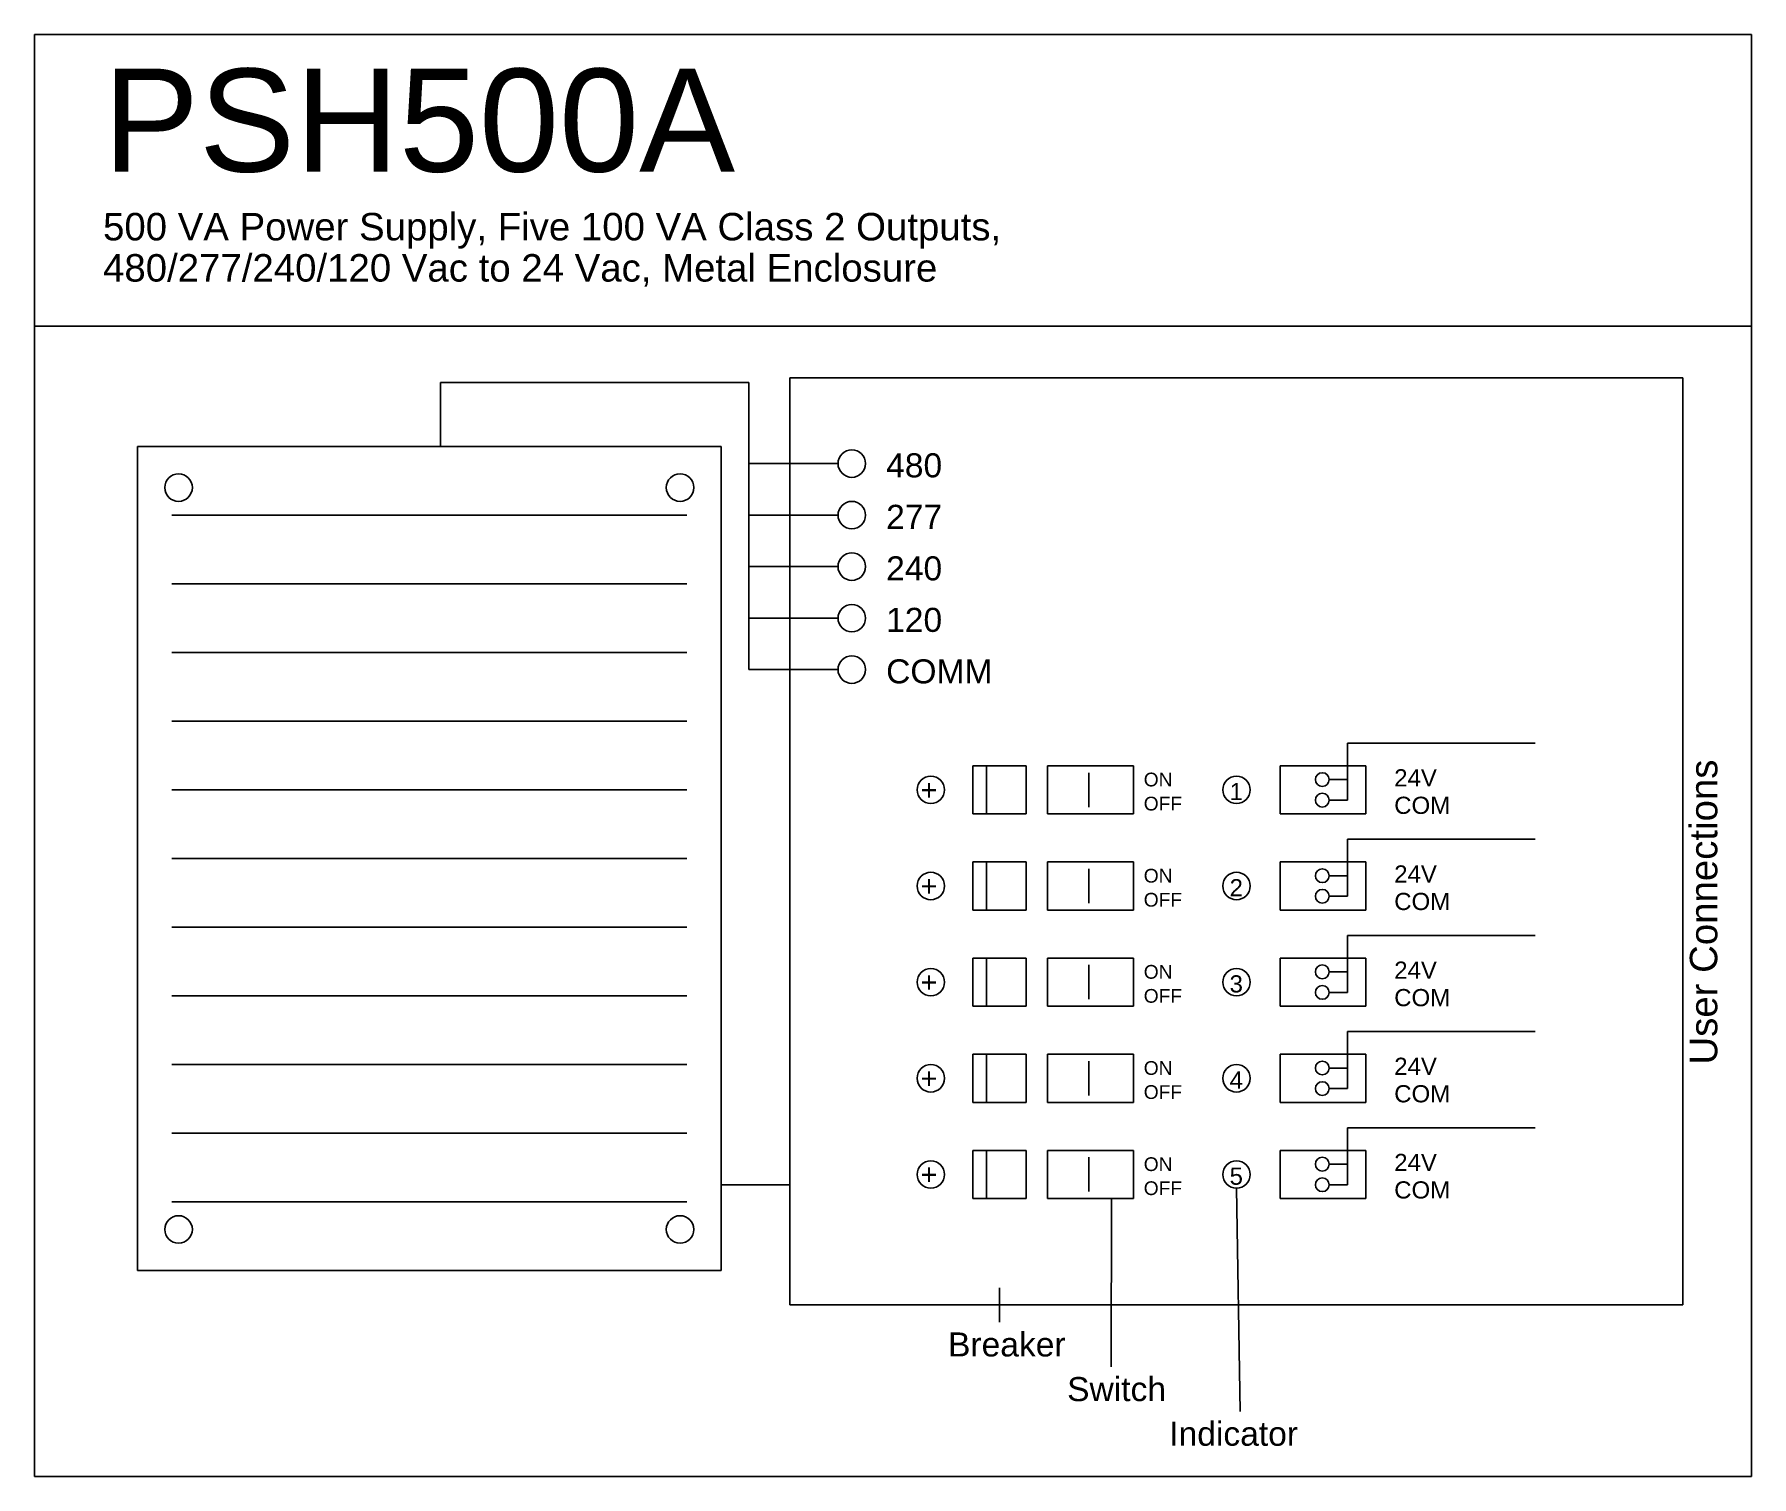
# Model space of a CAD drawing. Header units: millimetres. Extents: x 0 to 500, y 0 to 420.
import ezdxf

# ---------------------------------------------------------------- set-up
doc = ezdxf.new("R2010")
doc.units = ezdxf.units.MM
doc.styles.get("Standard").update_dxf_attribs({"font": 'arial.ttf'})

msp = doc.modelspace()

# ---------------------------------------------------------------- linework, layer by layer
for p, q in [((500, 420), (0, 420)), ((0, 420), (0, 0)), ((500, 0), (500, 420)), ((0, 335), (500, 335)), ((480, 320), (220, 320)), ((220, 320), (220, 50)), ((480, 50), (480, 320)), ((118.23, 318.64), (208, 318.64)), ((118.23, 300), (118.23, 318.64)), ((208, 235), (208, 318.64)), ((200, 300), (30, 300)), ((30, 300), (30, 60)), ((200, 60), (200, 300)), ((208, 295), (234, 295)), ((40, 280), (190, 280)), ((208, 280), (234, 280)), ((208, 265), (234, 265)), ((40, 260), (190, 260)), ((208, 250), (234, 250)), ((40, 240), (190, 240)), ((208, 235), (234, 235)), ((40, 220), (190, 220)), ((382.35, 197), (382.35, 213.61)), ((382.35, 213.61), (436.94, 213.61)), ((288.8, 207), (273.29, 207)), ((273.29, 207), (273.29, 193)), ((277.26, 193), (277.26, 207)), ((288.8, 193), (288.8, 207)), ((320, 207), (295, 207)), ((295, 207), (295, 193)), ((307, 195), (307, 205)), ((320, 193), (320, 207)), ((387.71, 207), (362.71, 207)), ((362.71, 207), (362.71, 193)), ((387.71, 193), (387.71, 207)), ((40, 200), (190, 200)), ((377, 203), (382.35, 203)), ((377, 197), (382.35, 197)), ((273.29, 193), (288.8, 193)), ((295, 193), (320, 193)), ((362.71, 193), (387.71, 193)), ((382.35, 169), (382.35, 185.61)), ((382.35, 185.61), (436.94, 185.61)), ((40, 180), (190, 180)), ((288.8, 179), (273.29, 179)), ((273.29, 179), (273.29, 165)), ((277.26, 165), (277.26, 179)), ((288.8, 165), (288.8, 179)), ((320, 179), (295, 179)), ((295, 179), (295, 165)), ((307, 167), (307, 177)), ((320, 165), (320, 179)), ((387.71, 179), (362.71, 179)), ((362.71, 179), (362.71, 165)), ((377, 175), (382.35, 175)), ((387.71, 165), (387.71, 179)), ((273.29, 165), (288.8, 165)), ((295, 165), (320, 165)), ((362.71, 165), (387.71, 165)), ((377, 169), (382.35, 169)), ((40, 160), (190, 160)), ((382.35, 141), (382.35, 157.61)), ((382.35, 157.61), (436.94, 157.61)), ((288.8, 151), (273.29, 151)), ((273.29, 151), (273.29, 137)), ((277.26, 137), (277.26, 151)), ((288.8, 137), (288.8, 151)), ((320, 151), (295, 151)), ((295, 151), (295, 137)), ((320, 137), (320, 151)), ((387.71, 151), (362.71, 151)), ((362.71, 151), (362.71, 137)), ((387.71, 137), (387.71, 151)), ((307, 139), (307, 149)), ((377, 147), (382.35, 147)), ((40, 140), (190, 140)), ((377, 141), (382.35, 141)), ((273.29, 137), (288.8, 137)), ((295, 137), (320, 137)), ((362.71, 137), (387.71, 137)), ((382.35, 113), (382.35, 129.61)), ((382.35, 129.61), (436.94, 129.61)), ((40, 120), (190, 120)), ((288.8, 123), (273.29, 123)), ((273.29, 123), (273.29, 109)), ((277.26, 109), (277.26, 123)), ((288.8, 109), (288.8, 123)), ((320, 123), (295, 123)), ((295, 123), (295, 109)), ((307, 111), (307, 121)), ((320, 109), (320, 123)), ((387.71, 123), (362.71, 123)), ((362.71, 123), (362.71, 109)), ((387.71, 109), (387.71, 123)), ((377, 119), (382.35, 119)), ((377, 113), (382.35, 113)), ((273.29, 109), (288.8, 109)), ((295, 109), (320, 109)), ((362.71, 109), (387.71, 109)), ((40, 100), (190, 100)), ((382.35, 85), (382.35, 101.61)), ((382.35, 101.61), (436.94, 101.61)), ((288.8, 95), (273.29, 95)), ((273.29, 95), (273.29, 81)), ((277.26, 81), (277.26, 95)), ((288.8, 81), (288.8, 95)), ((320, 95), (295, 95)), ((295, 95), (295, 81)), ((320, 81), (320, 95)), ((387.71, 95), (362.71, 95)), ((362.71, 95), (362.71, 81)), ((387.71, 81), (387.71, 95)), ((307, 83), (307, 93)), ((377, 91), (382.35, 91)), ((200, 85), (220, 85)), ((377, 85), (382.35, 85)), ((40, 80), (190, 80)), ((273.29, 81), (288.8, 81)), ((295, 81), (320, 81)), ((313.5, 32), (313.61, 81)), ((351.1, 19), (350, 84)), ((362.71, 81), (387.71, 81)), ((30, 60), (200, 60)), ((281.02, 45), (281.02, 55)), ((220, 50), (480, 50)), ((0, 0), (500, 0))]:
    msp.add_line(p, q)
for centre, radius in [((238, 295), 4), ((42, 288), 4), ((188, 288), 4), ((238, 280), 4), ((238, 265), 4), ((238, 250), 4), ((238, 235), 4), ((375, 203), 2), ((261.02, 200), 4), ((350, 200), 4), ((375, 197), 2), ((261.02, 172), 4), ((350, 172), 4), ((375, 175), 2), ((375, 169), 2), ((261.02, 144), 4), ((350, 144), 4), ((375, 147), 2), ((375, 141), 2), ((261.02, 116), 4), ((350, 116), 4), ((375, 119), 2), ((375, 113), 2), ((261.02, 88), 4), ((350, 88), 4), ((375, 91), 2), ((375, 85), 2), ((42, 72), 4), ((188, 72), 4)]:
    msp.add_circle(centre, radius)

# ---------------------------------------------------------------- texts
for s, height, p in [('PSH500A', 30, (20, 380)), ('500 VA Power Supply, Five 100 VA Class 2 Outputs,', 8, (20, 360)), ('480/277/240/120 Vac to 24 Vac, Metal Enclosure', 8, (20, 348)), ('480', 7, (248, 291)), ('277', 7, (248, 276)), ('240', 7, (248, 261)), ('120', 7, (248, 246)), ('COMM', 7, (248, 231)), ('ON', 4, (323, 201)), ('24V', 5, (395.93, 201)), ('+', 6, (258.02, 197)), ('1', 5, (348, 197)), ('OFF', 4, (323, 194)), ('COM', 5, (395.93, 193)), ('ON', 4, (323, 173)), ('24V', 5, (395.93, 173)), ('+', 6, (258.02, 169)), ('OFF', 4, (323, 166)), ('2', 5, (348, 169)), ('COM', 5, (395.93, 165)), ('24V', 5, (395.93, 145)), ('+', 6, (258.02, 141)), ('ON', 4, (323, 145)), ('3', 5, (348, 141)), ('OFF', 4, (323, 138)), ('COM', 5, (395.93, 137)), ('ON', 4, (323, 117)), ('24V', 5, (395.93, 117)), ('+', 6, (258.02, 113)), ('4', 5, (348, 113)), ('OFF', 4, (323, 110)), ('COM', 5, (395.93, 109)), ('+', 6, (258.02, 85)), ('ON', 4, (323, 89)), ('5', 5, (348, 85)), ('24V', 5, (395.93, 89)), ('OFF', 4, (323, 82)), ('COM', 5, (395.93, 81)), ('Breaker', 7, (266.02, 35)), ('Switch', 7, (300.7, 22)), ('Indicator', 7, (330.43, 9))]:
    msp.add_text(s, height=height).set_placement(p)
msp.add_text('User Connections', height=8, rotation=90).set_placement((490, 120))

doc.saveas('drawing.dxf')
